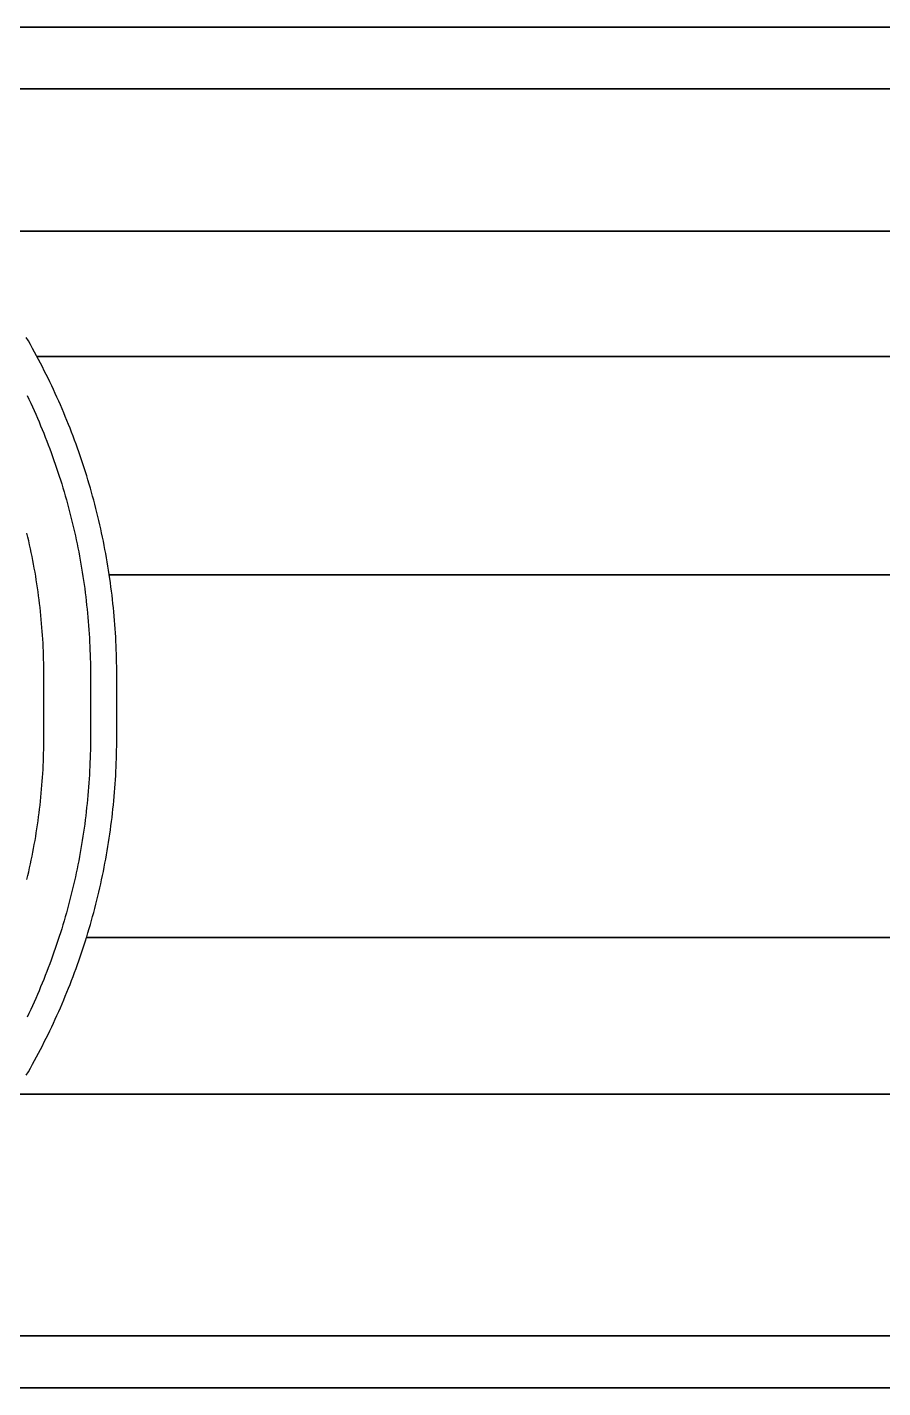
# Model space of a CAD drawing. Extents: x -3500 to 3500, y -3500 to 3500.
# Drawn here: x 1690.5 to 1820.8, y -586.2 to -379.2 of the extents above; entities that cross this region are included whole.
import ezdxf

# ---------------------------------------------------------------- set-up
doc = ezdxf.new("R2010")
doc.units = 0
for name, color, linetype in [('L5D0', 3, 'CONTINUOUS'), ('L5D100', 7, 'CONTINUOUS'), ('L5D11', 2, 'CONTINUOUS')]:
    doc.layers.add(name, color=color, linetype=linetype)

# ---------------------------------------------------------------- blocks, each defined once
blk = doc.blocks.new('ground_main_5')
at = {"layer": 'L5D0'}
for points in [[(2334.91, -388.5185), (1652.4195, -388.5185)], [(1652.4195, -388.5185), (2334.91, -388.5185)], [(2334.91, -429.2405), (1692.011, -429.2405), (1691.96, -429.1455), (1691.6555, -428.5815), (1691.347, -428.02), (1691.0355, -427.46), (1690.7205, -426.9025), (1690.402, -426.3465)], [(2334.91, -517.6535), (1699.576, -517.6535), (1699.606, -517.558), (1699.7925, -516.945), (1699.976, -516.331), (1700.155, -515.716), (1700.3305, -515.0995), (1700.502, -514.4825), (1700.67, -513.864), (1700.834, -513.245), (1700.994, -512.6245), (1701.15, -512.003), (1701.3025, -511.3805), (1701.4505, -510.7575), (1701.595, -510.1335), (1701.736, -509.508), (1701.8725, -508.8825), (1702.0055, -508.2555), (1702.134, -507.628), (1702.259, -506.9995), (1702.3805, -506.3705), (1702.4975, -505.7405), (1702.6105, -505.11), (1702.72, -504.4785), (1702.8255, -503.847), (1702.9265, -503.214), (1703.024, -502.581), (1703.1175, -501.947), (1703.207, -501.3125), (1703.293, -500.678), (1703.3745, -500.0425), (1703.452, -499.4065), (1703.526, -498.77), (1703.5955, -498.133), (1703.6615, -497.496), (1703.723, -496.858), (1703.781, -496.22), (1703.835, -495.5815), (1703.885, -494.943), (1703.9305, -494.304), (1703.9725, -493.6645), (1704.0105, -493.025), (1704.0445, -492.385), (1704.0745, -491.745), (1704.1005, -491.105), (1704.122, -490.465), (1704.14, -489.8245), (1704.154, -489.184), (1704.164, -488.543), (1704.17, -487.9025), (1704.172, -487.262), (1704.172, -477.738), (1704.17, -477.0975), (1704.164, -476.457), (1704.154, -475.816), (1704.14, -475.1755), (1704.122, -474.535), (1704.1005, -473.895), (1704.0745, -473.255), (1704.0445, -472.615), (1704.0105, -471.975), (1703.9725, -471.3355), (1703.9305, -470.696), (1703.885, -470.057), (1703.835, -469.4185), (1703.781, -468.78), (1703.723, -468.142), (1703.6615, -467.504), (1703.5955, -466.867), (1703.526, -466.23), (1703.452, -465.5935), (1703.3745, -464.9575), (1703.293, -464.322), (1703.207, -463.6875), (1703.1175, -463.053), (1703.024, -462.419), (1702.9265, -461.786), (1702.8255, -461.153), (1702.72, -460.5215), (1702.6105, -459.89), (1702.4975, -459.2595), (1702.3805, -458.6295), (1702.259, -458.0005), (1702.134, -457.372), (1702.0055, -456.7445), (1701.8725, -456.1175), (1701.736, -455.492), (1701.595, -454.8665), (1701.4505, -454.2425), (1701.3025, -453.6195), (1701.15, -452.997), (1700.994, -452.3755), (1700.834, -451.755), (1700.67, -451.136), (1700.502, -450.5175), (1700.3305, -449.9005), (1700.155, -449.284), (1699.976, -448.669), (1699.7925, -448.055), (1699.606, -447.442), (1699.415, -446.8305), (1699.2205, -446.22), (1699.022, -445.611), (1698.82, -445.003), (1698.614, -444.3965), (1698.4045, -443.791), (1698.191, -443.187), (1697.9735, -442.584), (1697.7525, -441.983), (1697.528, -441.383), (1697.2995, -440.7845), (1697.067, -440.187), (1696.831, -439.5915), (1696.5915, -438.9975), (1696.3485, -438.4045), (1696.101, -437.8135), (1695.8505, -437.224), (1695.596, -436.636), (1695.338, -436.0495), (1695.0765, -435.4645), (1694.811, -434.8815), (1694.542, -434.3), (1694.2695, -433.7205), (1693.9935, -433.142), (1693.7135, -432.566), (1693.4305, -431.991), (1693.1435, -431.4185), (1692.853, -430.8475), (1692.559, -430.278), (1692.261, -429.711), (1692.011, -429.2405), (2334.91, -429.2405)], [(1690.402, -538.6535), (1690.7205, -538.0975), (1691.0355, -537.54), (1691.347, -536.98), (1691.6555, -536.4185), (1691.96, -535.8545), (1692.261, -535.289), (1692.559, -534.722), (1692.853, -534.1525), (1693.1435, -533.5815), (1693.4305, -533.009), (1693.7135, -532.434), (1693.9935, -531.858), (1694.2695, -531.2795), (1694.542, -530.7), (1694.811, -530.1185), (1695.0765, -529.5355), (1695.338, -528.9505), (1695.596, -528.364), (1695.8505, -527.776), (1696.101, -527.1865), (1696.3485, -526.5955), (1696.5915, -526.0025), (1696.831, -525.4085), (1697.067, -524.813), (1697.2995, -524.2155), (1697.528, -523.617), (1697.7525, -523.017), (1697.9735, -522.416), (1698.191, -521.813), (1698.4045, -521.209), (1698.614, -520.6035), (1698.82, -519.997), (1699.022, -519.389), (1699.2205, -518.78), (1699.415, -518.1695), (1699.576, -517.6535), (2334.91, -517.6535)], [(2334.91, -578.2845), (1649.13, -578.2845)], [(1649.13, -578.2845), (2334.91, -578.2845)]]:
    blk.add_lwpolyline(points, dxfattribs=at)
blk = doc.blocks.new('TOP_main_5_Cheese_100')
at = {"layer": 'L5D100'}
for points in [[(2334.91, -379.1515), (1630.458, -379.1515)], [(1630.458, -379.1515), (2334.91, -379.1515)], [(2334.91, -410.2095), (1678.8765, -410.2095)], [(1678.8765, -410.2095), (2334.91, -410.2095)], [(1937.5, -462.5), (1703.036, -462.5), (1703.024, -462.419), (1702.9265, -461.786), (1702.8255, -461.153), (1702.72, -460.5215), (1702.6105, -459.89), (1702.4975, -459.2595), (1702.3805, -458.6295), (1702.259, -458.0005), (1702.134, -457.372), (1702.0055, -456.7445), (1701.8725, -456.1175), (1701.736, -455.492), (1701.595, -454.8665), (1701.4505, -454.2425), (1701.3025, -453.6195), (1701.15, -452.997), (1700.994, -452.3755), (1700.834, -451.755), (1700.67, -451.136), (1700.502, -450.5175), (1700.3305, -449.9005), (1700.155, -449.284), (1699.976, -448.669), (1699.7925, -448.055), (1699.606, -447.442), (1699.415, -446.8305), (1699.2205, -446.22), (1699.022, -445.611), (1698.82, -445.003), (1698.614, -444.3965), (1698.4045, -443.791), (1698.191, -443.187), (1697.9735, -442.584), (1697.7525, -441.983), (1697.528, -441.383), (1697.2995, -440.7845), (1697.067, -440.187), (1696.831, -439.5915), (1696.5915, -438.9975), (1696.3485, -438.4045), (1696.101, -437.8135), (1695.8505, -437.224), (1695.596, -436.636), (1695.338, -436.0495), (1695.0765, -435.4645), (1694.811, -434.8815), (1694.542, -434.3), (1694.2695, -433.7205), (1693.9935, -433.142), (1693.7135, -432.566), (1693.4305, -431.991), (1693.1435, -431.4185), (1692.853, -430.8475), (1692.559, -430.278), (1692.261, -429.711), (1692.011, -429.2405), (1691.96, -429.1455), (1691.6555, -428.5815), (1691.347, -428.02), (1691.0355, -427.46), (1690.7205, -426.9025), (1690.402, -426.3465)], [(1690.402, -538.6535), (1690.7205, -538.0975), (1691.0355, -537.54), (1691.347, -536.98), (1691.6555, -536.4185), (1691.96, -535.8545), (1692.261, -535.289), (1692.559, -534.722), (1692.853, -534.1525), (1693.1435, -533.5815), (1693.4305, -533.009), (1693.7135, -532.434), (1693.9935, -531.858), (1694.2695, -531.2795), (1694.542, -530.7), (1694.811, -530.1185), (1695.0765, -529.5355), (1695.338, -528.9505), (1695.596, -528.364), (1695.8505, -527.776), (1696.101, -527.1865), (1696.3485, -526.5955), (1696.5915, -526.0025), (1696.831, -525.4085), (1697.067, -524.813), (1697.2995, -524.2155), (1697.528, -523.617), (1697.7525, -523.017), (1697.9735, -522.416), (1698.191, -521.813), (1698.4045, -521.209), (1698.614, -520.6035), (1698.82, -519.997), (1699.022, -519.389), (1699.2205, -518.78), (1699.415, -518.1695), (1699.576, -517.6535), (1699.606, -517.558), (1699.7925, -516.945), (1699.976, -516.331), (1700.155, -515.716), (1700.3305, -515.0995), (1700.502, -514.4825), (1700.67, -513.864), (1700.834, -513.245), (1700.994, -512.6245), (1701.15, -512.003), (1701.3025, -511.3805), (1701.4505, -510.7575), (1701.595, -510.1335), (1701.736, -509.508), (1701.8725, -508.8825), (1702.0055, -508.2555), (1702.134, -507.628), (1702.259, -506.9995), (1702.3805, -506.3705), (1702.4975, -505.7405), (1702.6105, -505.11), (1702.72, -504.4785), (1702.8255, -503.847), (1702.9265, -503.214), (1703.024, -502.581), (1703.1175, -501.947), (1703.207, -501.3125), (1703.293, -500.678), (1703.3745, -500.0425), (1703.452, -499.4065), (1703.526, -498.77), (1703.5955, -498.133), (1703.6615, -497.496), (1703.723, -496.858), (1703.781, -496.22), (1703.835, -495.5815), (1703.885, -494.943), (1703.9305, -494.304), (1703.9725, -493.6645), (1704.0105, -493.025), (1704.0445, -492.385), (1704.0745, -491.745), (1704.1005, -491.105), (1704.122, -490.465), (1704.14, -489.8245), (1704.154, -489.184), (1704.164, -488.543), (1704.17, -487.9025), (1704.172, -487.262), (1704.172, -477.738), (1704.17, -477.0975), (1704.164, -476.457), (1704.154, -475.816), (1704.14, -475.1755), (1704.122, -474.535), (1704.1005, -473.895), (1704.0745, -473.255), (1704.0445, -472.615), (1704.0105, -471.975), (1703.9725, -471.3355), (1703.9305, -470.696), (1703.885, -470.057), (1703.835, -469.4185), (1703.781, -468.78), (1703.723, -468.142), (1703.6615, -467.504), (1703.5955, -466.867), (1703.526, -466.23), (1703.452, -465.5935), (1703.3745, -464.9575), (1703.293, -464.322), (1703.207, -463.6875), (1703.1175, -463.053), (1703.036, -462.5), (2334.91, -462.5)], [(1937.5, -541.5405), (1688.671, -541.5405)], [(1688.671, -541.5405), (1937.5, -541.5405)], [(2334.91, -586.2035), (1629.227, -586.2035)], [(1629.227, -586.2035), (2334.91, -586.2035)]]:
    blk.add_lwpolyline(points, dxfattribs=at)
blk = doc.blocks.new('TOP_main_5')
at = {"layer": 'L5D11'}
for points in [[(1690.506, -508.8435), (1690.6465, -508.255), (1690.783, -507.6655), (1690.916, -507.075), (1691.0445, -506.484), (1691.1695, -505.8915), (1691.2905, -505.2985), (1691.4075, -504.705), (1691.521, -504.1105), (1691.63, -503.515), (1691.7355, -502.9195), (1691.837, -502.3225), (1691.934, -501.7255), (1692.0275, -501.1275), (1692.1175, -500.529), (1692.203, -499.93), (1692.2845, -499.33), (1692.362, -498.73), (1692.436, -498.1295), (1692.5055, -497.5285), (1692.5715, -496.9265), (1692.633, -496.3245), (1692.691, -495.7225), (1692.745, -495.1195), (1692.7945, -494.5165), (1692.8405, -493.913), (1692.8825, -493.309), (1692.9205, -492.7055), (1692.9545, -492.101), (1692.9845, -491.4965), (1693.0105, -490.892), (1693.032, -490.287), (1693.05, -489.6825), (1693.064, -489.0775), (1693.074, -488.472), (1693.08, -487.867), (1693.082, -487.262), (1693.082, -477.738), (1693.08, -477.133), (1693.074, -476.528), (1693.064, -475.9225), (1693.05, -475.3175), (1693.032, -474.713), (1693.0105, -474.108), (1692.9845, -473.5035), (1692.9545, -472.899), (1692.9205, -472.2945), (1692.8825, -471.691), (1692.8405, -471.087), (1692.7945, -470.4835), (1692.745, -469.8805), (1692.691, -469.2775), (1692.633, -468.6755), (1692.5715, -468.0735), (1692.5055, -467.4715), (1692.436, -466.8705), (1692.362, -466.27), (1692.2845, -465.67), (1692.203, -465.07), (1692.1175, -464.471), (1692.0275, -463.8725), (1691.934, -463.2745), (1691.837, -462.6775), (1691.7355, -462.0805), (1691.63, -461.485), (1691.521, -460.8895), (1691.4075, -460.295), (1691.2905, -459.7015), (1691.1695, -459.1085), (1691.0445, -458.516), (1690.916, -457.925), (1690.783, -457.3345), (1690.6465, -456.745), (1690.506, -456.1565)], [(1690.5445, -435.2015), (1690.8135, -435.7695), (1691.0785, -436.339), (1691.34, -436.91), (1691.598, -437.483), (1691.852, -438.0575), (1692.1025, -438.6335), (1692.3495, -439.211), (1692.5925, -439.7905), (1692.832, -440.371), (1693.068, -440.9535), (1693.3, -441.537), (1693.528, -442.1225), (1693.753, -442.709), (1693.974, -443.297), (1694.191, -443.8865), (1694.4045, -444.4775), (1694.614, -445.07), (1694.82, -445.6635), (1695.022, -446.258), (1695.22, -446.854), (1695.4145, -447.4515), (1695.6055, -448.05), (1695.7925, -448.65), (1695.9755, -449.251), (1696.1545, -449.853), (1696.33, -450.456), (1696.5015, -451.0605), (1696.6695, -451.666), (1696.833, -452.2725), (1696.9935, -452.88), (1697.1495, -453.4885), (1697.3015, -454.098), (1697.45, -454.708), (1697.5945, -455.3195), (1697.735, -455.932), (1697.872, -456.545), (1698.005, -457.159), (1698.1335, -457.774), (1698.2585, -458.3895), (1698.38, -459.006), (1698.497, -459.623), (1698.61, -460.241), (1698.7195, -460.8595), (1698.825, -461.479), (1698.9265, -462.099), (1699.024, -462.7195), (1699.1175, -463.3405), (1699.207, -463.9625), (1699.2925, -464.585), (1699.374, -465.2075), (1699.452, -465.831), (1699.5255, -466.455), (1699.5955, -467.0795), (1699.661, -467.704), (1699.723, -468.329), (1699.781, -468.955), (1699.835, -469.5805), (1699.8845, -470.207), (1699.9305, -470.8335), (1699.9725, -471.46), (1700.0105, -472.0875), (1700.0445, -472.7145), (1700.0745, -473.342), (1700.1005, -473.9695), (1700.122, -474.5975), (1700.14, -475.2255), (1700.154, -475.8535), (1700.164, -476.4815), (1700.17, -477.11), (1700.172, -477.738), (1700.172, -487.262), (1700.17, -487.89), (1700.164, -488.5185), (1700.154, -489.1465), (1700.14, -489.7745), (1700.122, -490.4025), (1700.1005, -491.0305), (1700.0745, -491.658), (1700.0445, -492.2855), (1700.0105, -492.9125), (1699.9725, -493.54), (1699.9305, -494.1665), (1699.8845, -494.793), (1699.835, -495.4195), (1699.781, -496.045), (1699.723, -496.671), (1699.661, -497.296), (1699.5955, -497.9205), (1699.5255, -498.545), (1699.452, -499.169), (1699.374, -499.7925), (1699.2925, -500.415), (1699.207, -501.0375), (1699.1175, -501.6595), (1699.024, -502.2805), (1698.9265, -502.901), (1698.825, -503.521), (1698.7195, -504.1405), (1698.61, -504.759), (1698.497, -505.377), (1698.38, -505.994), (1698.2585, -506.6105), (1698.1335, -507.226), (1698.005, -507.841), (1697.872, -508.455), (1697.735, -509.068), (1697.5945, -509.6805), (1697.45, -510.292), (1697.3015, -510.902), (1697.1495, -511.5115), (1696.9935, -512.12), (1696.833, -512.7275), (1696.6695, -513.334), (1696.5015, -513.9395), (1696.33, -514.544), (1696.1545, -515.147), (1695.9755, -515.749), (1695.7925, -516.35), (1695.6055, -516.95), (1695.4145, -517.5485), (1695.22, -518.146), (1695.022, -518.742), (1694.82, -519.3365), (1694.614, -519.93), (1694.4045, -520.5225), (1694.191, -521.1135), (1693.974, -521.703), (1693.753, -522.291), (1693.528, -522.8775), (1693.3, -523.463), (1693.068, -524.0465), (1692.832, -524.629), (1692.5925, -525.2095), (1692.3495, -525.789), (1692.1025, -526.3665), (1691.852, -526.9425), (1691.598, -527.517), (1691.34, -528.09), (1691.0785, -528.661), (1690.8135, -529.2305), (1690.5445, -529.7985)]]:
    blk.add_lwpolyline(points, dxfattribs=at)
for name in ['ground_main_5', 'TOP_main_5_Cheese_100']:
    blk.add_blockref(name, (0, 0))
blk = doc.blocks.new('TOP_main')
blk.add_blockref('TOP_main_5', (0, 0))

msp = doc.modelspace()

# ---------------------------------------------------------------- block references
msp.add_blockref('TOP_main', (0, 0))

doc.saveas('drawing.dxf')
